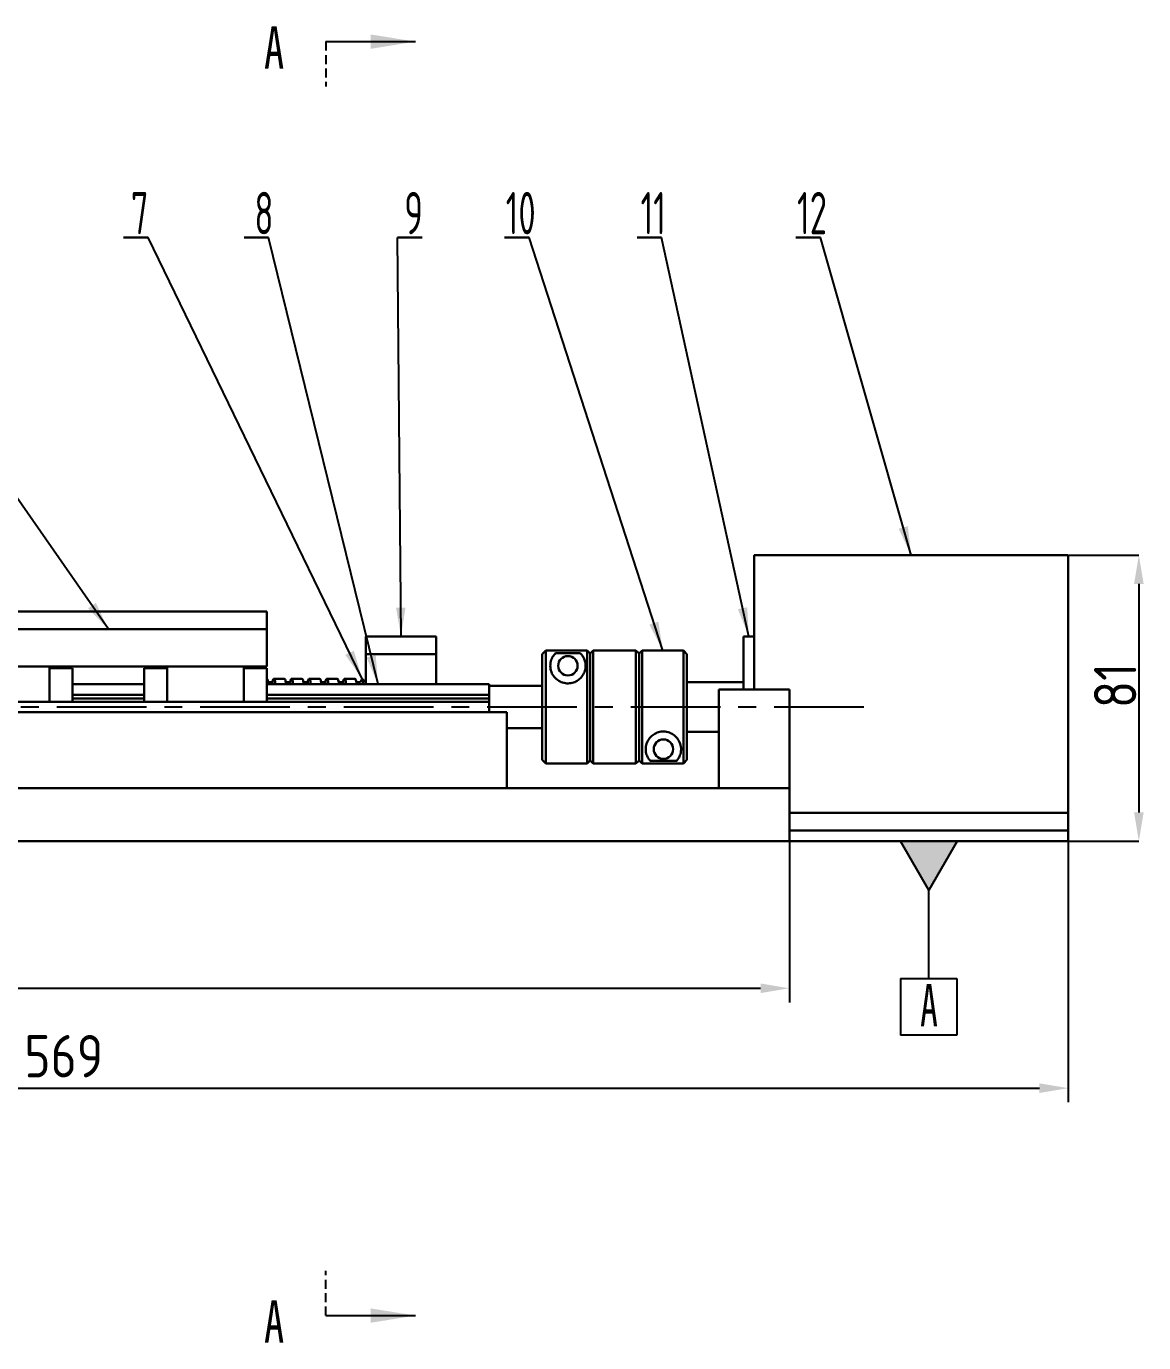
# Model space of a CAD drawing. Header units: millimetres. Extents: x 0 to 2384, y 0 to 647.
# Drawn here: x 1889.6 to 2047.9, y 461.1 to 647.5 of the extents above; entities that cross this region are included whole.
import ezdxf

# ---------------------------------------------------------------- set-up
doc = ezdxf.new("R2010")
doc.units = ezdxf.units.MM
doc.header["$PDSIZE"] = -1
doc.linetypes.add('CENTERX2', pattern=[20.32, 12.7, -2.54, 2.54, -2.54])
doc.linetypes.add('HIDDEN', pattern=[1.905, 1.27, -0.635])
doc.layers.add('10', color=7, linetype='Continuous')
doc.styles.add('SLDTEXTSTYLE2', font='TXT', dxfattribs={"width": 0.7})
doc.styles.add('SLDTEXTSTYLE3', font='TXT', dxfattribs={"width": 0.616667})
doc.dimstyles.new('ISO-25', dxfattribs={"dimtxt": 2.5, "dimasz": 2.5, "dimexe": 1.25, "dimexo": 0.625, "dimtad": 1, "dimtxsty": 'Standard', "dimcen": 2.5, "dimadec": 0, "dimazin": 0, "dimtfac": 1, "dimtmove": 0, "dimatfit": 3, "dimfxl": 1, "dimarcsym": 0})
doc.dimstyles.new('SLDDIMSTYLE0', dxfattribs={"dimtxt": 3.5, "dimasz": 4.08, "dimexe": 0, "dimexo": 0.0625, "dimgap": 0.875, "dimtad": 2, "dimlfac": 2, "dimrnd": 1e-09, "dimzin": 12, "dimdsep": 46, "dimtxsty": 'SLDTEXTSTYLE2', "dimsah": 1, "dimcen": 0.09, "dimadec": 0, "dimazin": 3, "dimtfac": 1, "dimtofl": 0, "dimtmove": 0, "dimatfit": 3, "dimfxl": 1, "dimfrac": 2, "dimtolj": 1, "dimtzin": 12, "dimarcsym": 0})
doc.dimstyles.new('SLDDIMSTYLE1', dxfattribs={"dimtxt": 0.18, "dimasz": 4.08, "dimexe": 0, "dimexo": 0.0625, "dimgap": 0, "dimtad": 0, "dimtih": 1, "dimtoh": 1, "dimdec": 0, "dimrnd": 1e-09, "dimzin": 0, "dimdsep": 46, "dimtxsty": 'Standard', "dimsah": 1, "dimcen": 0.09, "dimadec": 0, "dimazin": 0, "dimtfac": 4.08, "dimtdec": 0, "dimtofl": 0, "dimtmove": 0, "dimatfit": 3, "dimfxl": 1, "dimfrac": 2, "dimtolj": 1, "dimtzin": 0, "dimarcsym": 0})

# ---------------------------------------------------------------- blocks, each defined once
blk = doc.blocks.new('*D115')
at = {"layer": '10', "color": 0, "lineweight": -2, "transparency": 16777216}
for p, q in [((2037.25, 572.63), (2047.18, 572.63)), ((2047.18, 568.55), (2047.18, 536.21)), ((2037.25, 532.13), (2047.18, 532.13))]:
    blk.add_line(p, q, dxfattribs=at)
at = {"layer": '10', "color": 0, "transparency": 16777216}
for points in [[(2046.5, 568.55), (2047.86, 568.55), (2047.18, 572.63)], [(2046.5, 536.21), (2047.86, 536.21), (2047.18, 532.13)]]:
    blk.add_solid(points, dxfattribs=at)
at = {"layer": 'Defpoints', "color": 0, "transparency": 16777216}
for p in [(2037.18, 572.63), (2037.18, 532.13), (2047.18, 532.13)]:
    blk.add_point(p, dxfattribs=at)
blk = doc.blocks.new('SW_NOTE_0_7')
at = {"layer": '10', "color": 0}
for p, q in [((-3.46, 0), (0, 0)), ((0, 0), (-3.46, 0)), ((-3.46, 0), (0, 0)), ((0, 0), (-3.46, 0)), ((-3.46, 0), (0, 0)), ((0, 0), (-3.46, 0))]:
    blk.add_line(p, q, dxfattribs=at)
at = {"layer": '10', "color": 0, "insert": (-1.18, 6.45), "char_height": 6, "attachment_point": 2, "style": 'SLDTEXTSTYLE2'}
blk.add_mtext('{\\Fgbenor|c0;7}', dxfattribs=at)
blk = doc.blocks.new('SW_NOTE_0_8')
at = {"layer": '10', "color": 0}
for p, q in [((-3.46, 0), (0, 0)), ((0, 0), (-3.46, 0)), ((-3.46, 0), (0, 0)), ((0, 0), (-3.46, 0)), ((-3.46, 0), (0, 0)), ((0, 0), (-3.46, 0))]:
    blk.add_line(p, q, dxfattribs=at)
at = {"layer": '10', "color": 0, "insert": (-0.64, 6.45), "char_height": 6, "attachment_point": 2, "style": 'SLDTEXTSTYLE2'}
blk.add_mtext('{\\Fgbenor|c134;8}', dxfattribs=at)
blk = doc.blocks.new('SW_NOTE_0_9')
at = {"layer": '10', "color": 0}
for p, q in [((0, 0), (3.46, 0)), ((3.46, 0), (0, 0)), ((0, 0), (3.46, 0)), ((3.46, 0), (0, 0)), ((0, 0), (3.46, 0)), ((3.46, 0), (0, 0))]:
    blk.add_line(p, q, dxfattribs=at)
at = {"layer": '10', "color": 0, "insert": (2.27, 6.45), "char_height": 6, "attachment_point": 2, "style": 'SLDTEXTSTYLE2'}
blk.add_mtext('{\\Fgbenor|c134;9}', dxfattribs=at)
blk = doc.blocks.new('SW_NOTE_0_10')
at = {"layer": '10', "color": 0}
for p, q in [((-3.46, 0), (0, 0)), ((0, 0), (-3.46, 0)), ((-3.46, 0), (0, 0)), ((0, 0), (-3.46, 0)), ((-3.46, 0), (0, 0)), ((0, 0), (-3.46, 0))]:
    blk.add_line(p, q, dxfattribs=at)
at = {"layer": '10', "color": 0, "insert": (-1.18, 6.45), "char_height": 6, "attachment_point": 2, "style": 'SLDTEXTSTYLE2'}
blk.add_mtext('{\\Fgbenor|c134;10}', dxfattribs=at)
blk = doc.blocks.new('SW_NOTE_0_11')
at = {"layer": '10', "color": 0}
for p, q in [((-3.46, 0), (0, 0)), ((0, 0), (-3.46, 0)), ((-3.46, 0), (0, 0)), ((0, 0), (-3.46, 0)), ((-3.46, 0), (0, 0)), ((0, 0), (-3.46, 0))]:
    blk.add_line(p, q, dxfattribs=at)
at = {"layer": '10', "color": 0, "insert": (-1.19, 6.45), "char_height": 6, "attachment_point": 2, "style": 'SLDTEXTSTYLE2'}
blk.add_mtext('{\\Fgbenor|c134;11}', dxfattribs=at)
blk = doc.blocks.new('SW_NOTE_0_12')
at = {"layer": '10', "color": 0}
for p, q in [((-3.46, 0), (0, 0)), ((0, 0), (-3.46, 0)), ((-3.46, 0), (0, 0)), ((0, 0), (-3.46, 0)), ((-3.46, 0), (0, 0)), ((0, 0), (-3.46, 0))]:
    blk.add_line(p, q, dxfattribs=at)
at = {"layer": '10', "color": 0, "insert": (-1.19, 6.45), "char_height": 6, "attachment_point": 2, "style": 'SLDTEXTSTYLE2'}
blk.add_mtext('{\\Fgbenor|c134;12}', dxfattribs=at)
blk = doc.blocks.new('*D112')
at = {"color": 0, "lineweight": -2, "transparency": 16777216}
for p, q in [((1752.68, 532.13), (1752.68, 495.17)), ((2037.18, 532.13), (2037.18, 495.17)), ((1756.76, 497.17), (2033.1, 497.17))]:
    blk.add_line(p, q, dxfattribs=at)
at = {"color": 0, "transparency": 16777216}
for points in [[(1756.76, 497.85), (1756.76, 496.49), (1752.68, 497.17)], [(2033.1, 497.85), (2033.1, 496.49), (2037.18, 497.17)]]:
    blk.add_solid(points, dxfattribs=at)
at = {"layer": 'Defpoints', "color": 0, "transparency": 16777216}
for p in [(1752.68, 532.13), (2037.18, 532.13), (2037.18, 497.17)]:
    blk.add_point(p, dxfattribs=at)
at = {"color": 0, "transparency": 16777216, "insert": (1894.93, 501.7), "char_height": 3.5, "attachment_point": 5}
blk.add_mtext('{\\Fgbenor|c134;\\H1.71429x;569}', dxfattribs=at)
blk = doc.blocks.new('*D113')
at = {"color": 0, "lineweight": -2, "transparency": 16777216}
for p, q in [((1752.68, 532.13), (1752.68, 509.31)), ((1997.68, 532.13), (1997.68, 509.31)), ((1756.76, 511.31), (1993.6, 511.31))]:
    blk.add_line(p, q, dxfattribs=at)
at = {"color": 0, "transparency": 16777216}
for points in [[(1756.76, 511.99), (1756.76, 510.63), (1752.68, 511.31)], [(1993.6, 511.99), (1993.6, 510.63), (1997.68, 511.31)]]:
    blk.add_solid(points, dxfattribs=at)
at = {"layer": 'Defpoints', "color": 0, "transparency": 16777216}
for p in [(1752.68, 532.13), (1997.68, 532.13), (1997.68, 511.31)]:
    blk.add_point(p, dxfattribs=at)
at = {"color": 0, "transparency": 16777216, "insert": (1875.18, 515.83), "char_height": 3.5, "attachment_point": 5}
blk.add_mtext('{\\Fgbenor|c134;\\H1.71429x;490}', dxfattribs=at)

msp = doc.modelspace()

# ---------------------------------------------------------------- linework, layer by layer
at = {"color": 7, "linetype": 'HIDDEN', "lineweight": 25}
for p, q in [((1932.0415, 645.3295), (1932.0415, 638.9795)), ((1932.0415, 464.975), (1932.0415, 471.325))]:
    msp.add_line(p, q, dxfattribs=at)
at = {"color": 7, "linetype": 'Continuous', "lineweight": 25}
for p, q in [((1932.0415, 645.3295), (1944.7415, 645.3295)), ((1932.0415, 464.975), (1944.7415, 464.975))]:
    msp.add_line(p, q, dxfattribs=at)
at = {"color": 7, "linetype": 'Continuous', "lineweight": 30}
for p, q in [((1992.6828, 572.6329), (2037.1828, 572.6329)), ((1992.6828, 572.6329), (1992.6828, 553.6329)), ((2037.1828, 533.6329), (2037.1828, 572.6329)), ((1923.6682, 564.6329), (1752.6828, 564.6329)), ((1923.6682, 562.1329), (1923.6682, 564.6329)), ((1923.6682, 562.1329), (1878.8182, 562.1329)), ((1923.6682, 556.8829), (1923.6682, 562.1329)), ((1937.6828, 561.1329), (1947.6828, 561.1329)), ((1937.6828, 558.6329), (1937.6828, 561.1329)), ((1947.6828, 561.1329), (1947.6828, 558.6329)), ((1992.6828, 561.1329), (1991.1828, 561.1329)), ((1991.1828, 561.1329), (1991.1828, 553.6329)), ((1963.1828, 559.1329), (1962.6828, 558.6329)), ((1969.0408, 559.1329), (1963.1828, 559.1329)), ((1963.1828, 559.1329), (1963.1828, 543.1329)), ((1969.4767, 558.697), (1969.0408, 559.1329)), ((1969.0408, 559.1329), (1969.0408, 551.1329)), ((1969.9127, 559.1329), (1969.4767, 558.697)), ((1975.9528, 559.1329), (1969.9127, 559.1329)), ((1969.9127, 559.1329), (1969.9127, 551.1329)), ((1976.3888, 558.697), (1975.9528, 559.1329)), ((1975.9528, 559.1329), (1975.9528, 551.1329)), ((1976.8247, 559.1329), (1976.3888, 558.697)), ((1982.6828, 559.1329), (1976.8247, 559.1329)), ((1976.8247, 559.1329), (1976.8247, 551.1329)), ((1983.1828, 558.6329), (1982.6828, 559.1329)), ((1982.6828, 551.1329), (1982.6828, 559.1329)), ((1947.6828, 558.6329), (1937.6828, 558.6329)), ((1937.6828, 558.6329), (1937.6828, 554.3494)), ((1947.6828, 558.6329), (1947.6828, 554.3494)), ((1962.6828, 543.6329), (1962.6828, 558.6329)), ((1968.1003, 558.7322), (1964.5452, 558.7322)), ((1969.4767, 558.697), (1969.4767, 551.1329)), ((1976.3888, 558.697), (1976.3888, 551.1329)), ((1983.1828, 558.6329), (1983.1828, 551.1329)), ((1923.6682, 556.8829), (1878.8182, 556.8829)), ((1892.9182, 556.8829), (1882.0682, 556.8829)), ((1892.9182, 556.8829), (1892.9182, 551.8829)), ((1896.1682, 556.6329), (1892.9182, 556.6329)), ((1893.7432, 556.8829), (1893.7432, 556.6329)), ((1896.1682, 556.6329), (1896.1682, 551.8829)), ((1906.3182, 551.8829), (1906.3182, 556.6329)), ((1906.3182, 556.6329), (1909.5682, 556.6329)), ((1908.7432, 556.8829), (1908.7432, 556.6329)), ((1909.5682, 556.8829), (1909.5682, 551.8829)), ((1920.4182, 556.8829), (1909.5682, 556.8829)), ((1920.4182, 556.8829), (1920.4182, 551.8829)), ((1923.6682, 556.6329), (1920.4182, 556.6329)), ((1923.6682, 556.6329), (1923.6682, 551.8829)), ((1896.1682, 554.3494), (1906.3182, 554.3494)), ((1923.6727, 555.1329), (1923.6682, 555.1329)), ((1923.6682, 554.3494), (1955.1828, 554.3494)), ((1926.1727, 555.1329), (1924.6728, 555.1329)), ((1928.6727, 555.1329), (1927.1728, 555.1329)), ((1931.1727, 555.1329), (1929.6728, 555.1329)), ((1933.6727, 555.1329), (1932.1728, 555.1329)), ((1936.1727, 555.1329), (1934.6728, 555.1329)), ((1937.0853, 555.0353), (1936.9877, 554.6629)), ((1937.1828, 555.1329), (1937.1719, 555.1329)), ((1937.1828, 555.1314), (1937.1719, 555.1207)), ((1937.6828, 554.6329), (1937.1828, 555.1329)), ((1937.1828, 555.1314), (1937.1828, 555.1329)), ((1955.1828, 554.3494), (1955.1828, 552.8494)), ((1962.6828, 554.1329), (1955.1828, 554.1329)), ((1991.1828, 554.6329), (1983.1828, 554.6329)), ((1997.6828, 553.6329), (1987.6828, 553.6329)), ((1987.6828, 539.6329), (1987.6828, 553.6329)), ((1997.6828, 539.6329), (1997.6828, 553.6329)), ((1757.6828, 551.8494), (1955.1828, 551.8494)), ((1892.9182, 551.8829), (1882.0682, 551.8829)), ((1896.1682, 551.8829), (1892.9182, 551.8829)), ((1896.1682, 552.8494), (1906.3182, 552.8494)), ((1896.1682, 552.3494), (1906.3182, 552.3494)), ((1906.3182, 551.8829), (1909.5682, 551.8829)), ((1920.4182, 551.8829), (1909.5682, 551.8829)), ((1923.6682, 551.8829), (1920.4182, 551.8829)), ((1923.6682, 552.8494), (1955.1828, 552.8494)), ((1923.6682, 552.3494), (1955.1828, 552.3494)), ((1955.1828, 552.8494), (1955.1828, 552.3494)), ((1955.1828, 552.3494), (1955.1828, 551.8494)), ((1955.1828, 551.8494), (1955.1828, 550.3829)), ((1957.6828, 550.3829), (1757.6828, 550.3829)), ((1957.6828, 539.6329), (1957.6828, 550.3829)), ((1969.0408, 551.1329), (1969.0408, 543.1329)), ((1969.4767, 551.1329), (1969.4767, 543.5688)), ((1969.9127, 551.1329), (1969.9127, 543.1329)), ((1975.9528, 551.1329), (1975.9528, 543.1329)), ((1976.3888, 551.1329), (1976.3888, 543.5688)), ((1976.8247, 551.1329), (1976.8247, 543.1329)), ((1982.6828, 543.1329), (1982.6828, 551.1329)), ((1983.1828, 551.1329), (1983.1828, 543.6329)), ((1957.6828, 548.1329), (1962.6828, 548.1329)), ((1983.1828, 547.6329), (1987.6828, 547.6329)), ((1962.6828, 543.6329), (1963.1828, 543.1329)), ((1963.1828, 543.1329), (1969.0408, 543.1329)), ((1969.0408, 543.1329), (1969.4767, 543.5688)), ((1969.4767, 543.5688), (1969.9127, 543.1329)), ((1969.9127, 543.1329), (1975.9528, 543.1329)), ((1975.9528, 543.1329), (1976.3888, 543.5688)), ((1976.3888, 543.5688), (1976.8247, 543.1329)), ((1976.8247, 543.1329), (1982.6828, 543.1329)), ((1977.9467, 543.5336), (1981.7385, 543.5336)), ((1982.6828, 543.1329), (1983.1828, 543.6329)), ((1752.6828, 539.6329), (1997.6828, 539.6329)), ((1757.6828, 539.6329), (1957.6828, 539.6329)), ((1997.6828, 539.6329), (1987.6828, 539.6329)), ((1997.6828, 532.1329), (1997.6828, 539.6329)), ((2037.1828, 536.1329), (1997.6828, 536.1329)), ((2037.1828, 536.1329), (2037.1828, 532.1329)), ((2037.1828, 533.6329), (1997.6828, 533.6329)), ((1752.6828, 532.1329), (1997.6828, 532.1329)), ((2037.1828, 532.1329), (1997.6828, 532.1329))]:
    msp.add_line(p, q, dxfattribs=at)
for p, q in [((2021.4328, 532.1329), (2013.4328, 532.1329)), ((2017.4328, 525.2047), (2013.4328, 532.1329)), ((2021.4328, 532.1329), (2017.4328, 525.2047)), ((2017.4189, 512.6808), (2017.4189, 525.1808)), ((2013.4189, 512.6808), (2013.4189, 504.6808)), ((2013.4189, 512.6808), (2021.4189, 512.6808)), ((2021.4189, 512.6808), (2021.4189, 504.6808)), ((2021.4189, 504.6808), (2013.4189, 504.6808))]:
    msp.add_line(p, q)
for centre in [(1966.3227, 556.9743), (1979.8426, 545.1632)]:
    msp.add_circle(centre, 1.375, dxfattribs=at)
for points, knots in [([(1964.5452, 558.7322), (1964.4209, 558.5911), (1964.1691, 558.3053), (1963.8697, 557.6367), (1963.7742, 556.8131), (1963.9886, 555.9507), (1964.4724, 555.2238), (1965.1518, 554.711), (1965.9511, 554.4591), (1966.7476, 554.4702), (1967.4816, 554.7161), (1968.0949, 555.1599), (1968.5444, 555.7528), (1968.837, 556.5381), (1968.8381, 557.3165), (1968.6382, 557.9737), (1968.3783, 558.4269), (1968.1868, 558.6373), (1968.1003, 558.7322)], [0, 0, 0, 0, 0.0784043, 0.15882232, 0.2439124, 0.31431685, 0.37063435, 0.42720492, 0.47789688, 0.52611064, 0.5738467, 0.62204446, 0.67224853, 0.7277224, 0.8143021, 0.87894933, 0.94533163, 1, 1, 1, 1]), ([(1923.6727, 555.0757), (1923.6945, 555.0859), (1923.7612, 555.1171), (1923.8456, 554.842), (1923.9047, 554.4495), (1923.9198, 554.3494)], [0, 0, 0, 0, 0.26503636, 0.81252699, 1, 1, 1, 1]), ([(1924.4476, 554.6979), (1924.4467, 554.7057), (1924.4444, 554.725), (1924.3988, 554.684), (1924.2276, 554.6264), (1924.0613, 554.6361), (1923.9167, 554.6984), (1923.8823, 554.6936), (1923.9153, 554.5609), (1923.9376, 554.3974), (1923.9441, 554.3494)], [0, 0, 0, 0, 0.07373834, 0.1823677, 0.25720679, 0.35130988, 0.48494166, 0.6674896, 0.90252284, 1, 1, 1, 1]), ([(1924.9183, 554.3494), (1924.8949, 554.4978), (1924.8279, 554.9214), (1924.7082, 555.1861), (1924.5776, 555.0714), (1924.4807, 554.7466), (1924.4292, 554.3912), (1924.4232, 554.3494)], [0, 0, 0, 0, 0.146726695, 0.419003522, 0.691459111, 0.963752072, 1, 1, 1, 1]), ([(1926.1727, 555.0757), (1926.1945, 555.0859), (1926.2612, 555.1171), (1926.3456, 554.842), (1926.4047, 554.4495), (1926.4198, 554.3494)], [0, 0, 0, 0, 0.26503636, 0.812526991, 1, 1, 1, 1]), ([(1926.9371, 554.5726), (1926.9432, 554.6043), (1926.9602, 554.6933), (1926.9517, 554.7207), (1926.9385, 554.7146), (1926.8113, 554.6476), (1926.6563, 554.6214), (1926.4563, 554.6704), (1926.3737, 554.727), (1926.4034, 554.6153), (1926.4306, 554.429), (1926.4422, 554.3494)], [0, 0, 0, 0, 0.07662846, 0.21529431, 0.30297057, 0.35364601, 0.42265426, 0.52285033, 0.66591409, 0.85742973, 1, 1, 1, 1]), ([(1927.4183, 554.3494), (1927.3949, 554.4978), (1927.3279, 554.9214), (1927.2082, 555.1861), (1927.0776, 555.0714), (1926.9807, 554.7466), (1926.9292, 554.3912), (1926.9232, 554.3494)], [0, 0, 0, 0, 0.14672669, 0.41900352, 0.69145911, 0.96375207, 1, 1, 1, 1]), ([(1928.6727, 555.0757), (1928.6945, 555.0859), (1928.7612, 555.1171), (1928.8456, 554.842), (1928.9047, 554.4495), (1928.9198, 554.3494)], [0, 0, 0, 0, 0.26503636, 0.81252699, 1, 1, 1, 1]), ([(1929.4366, 554.5717), (1929.442, 554.6009), (1929.4588, 554.6903), (1929.4503, 554.7184), (1929.4386, 554.7146), (1929.3113, 554.6476), (1929.1566, 554.6215), (1928.9581, 554.6695), (1928.8722, 554.7294), (1928.9016, 554.6203), (1928.9292, 554.4343), (1928.9418, 554.3494)], [0, 0, 0, 0, 0.06889618, 0.21129834, 0.30088341, 0.35200783, 0.42128734, 0.5212182, 0.66090463, 0.84536583, 1, 1, 1, 1]), ([(1929.9183, 554.3494), (1929.8949, 554.4978), (1929.8279, 554.9214), (1929.7082, 555.1861), (1929.5776, 555.0714), (1929.4807, 554.7466), (1929.4292, 554.3912), (1929.4232, 554.3494)], [0, 0, 0, 0, 0.14672669, 0.41900352, 0.69145911, 0.96375207, 1, 1, 1, 1]), ([(1931.1727, 555.0757), (1931.1945, 555.0859), (1931.2612, 555.1171), (1931.3456, 554.842), (1931.4047, 554.4495), (1931.4198, 554.3494)], [0, 0, 0, 0, 0.26503636, 0.81252699, 1, 1, 1, 1]), ([(1931.8971, 554.3494), (1931.8991, 554.3635), (1931.9202, 554.5131), (1931.9536, 554.6422), (1931.949, 554.7193), (1931.9386, 554.7141), (1931.8115, 554.6478), (1931.657, 554.6215), (1931.4597, 554.6687), (1931.3702, 554.7324), (1931.3987, 554.6266), (1931.427, 554.4402), (1931.4407, 554.3494)], [0, 0, 0, 0, 0.01842741, 0.19587349, 0.32073993, 0.39894222, 0.44305631, 0.50245093, 0.58750568, 0.70401532, 0.85580859, 1, 1, 1, 1]), ([(1932.4183, 554.3494), (1932.3949, 554.4978), (1932.3279, 554.9214), (1932.2082, 555.1861), (1932.0776, 555.0714), (1931.9807, 554.7466), (1931.9292, 554.3912), (1931.9232, 554.3494)], [0, 0, 0, 0, 0.14672669, 0.41900352, 0.69145911, 0.96375207, 1, 1, 1, 1]), ([(1933.6727, 555.0757), (1933.6945, 555.0859), (1933.7612, 555.1171), (1933.8456, 554.842), (1933.9047, 554.4495), (1933.9198, 554.3494)], [0, 0, 0, 0, 0.26503636, 0.81252699, 1, 1, 1, 1]), ([(1934.44, 554.6957), (1934.4387, 554.7033), (1934.4365, 554.7158), (1934.4017, 554.6919), (1934.2266, 554.6175), (1934.0161, 554.6444), (1933.8677, 554.7387), (1933.8837, 554.6767), (1933.9161, 554.5323), (1933.9366, 554.3824), (1933.9411, 554.3494)], [0, 0, 0, 0, 0.080850598, 0.133987317, 0.248068877, 0.365258506, 0.517958853, 0.704870107, 0.935177513, 1, 1, 1, 1]), ([(1934.9183, 554.3494), (1934.8949, 554.4978), (1934.8279, 554.9214), (1934.7082, 555.1861), (1934.5776, 555.0714), (1934.4807, 554.7466), (1934.4292, 554.3912), (1934.4232, 554.3494)], [0, 0, 0, 0, 0.14672669, 0.41900352, 0.69145911, 0.96375207, 1, 1, 1, 1]), ([(1936.1727, 555.0757), (1936.1945, 555.0859), (1936.2612, 555.1171), (1936.3456, 554.842), (1936.4047, 554.4495), (1936.4198, 554.3494)], [0, 0, 0, 0, 0.26503636, 0.81252699, 1, 1, 1, 1]), ([(1936.9627, 554.7189), (1936.9571, 554.7192), (1936.9476, 554.7197), (1936.7769, 554.6298), (1936.5522, 554.628), (1936.4095, 554.7071), (1936.351, 554.7321), (1936.4065, 554.5918), (1936.4332, 554.3913), (1936.4388, 554.3494)], [0, 0, 0, 0, 0.13522939, 0.22618367, 0.35574926, 0.51543235, 0.60339038, 0.917221, 1, 1, 1, 1]), ([(1937.3582, 554.3494), (1937.3449, 554.4702), (1937.2967, 554.9074), (1937.2306, 555.0373), (1937.1828, 555.1314)], [0, 0, 0, 0, 0.27617445, 1, 1, 1, 1]), ([(1981.7385, 543.5336), (1981.8484, 543.6764), (1982.071, 543.9657), (1982.3274, 544.6372), (1982.3778, 545.4539), (1982.1257, 546.2936), (1981.6152, 546.991), (1980.9219, 547.4705), (1980.1215, 547.6896), (1979.3335, 547.6507), (1978.6157, 547.3841), (1978.0223, 546.9281), (1977.5565, 546.2803), (1977.2908, 545.4035), (1977.3713, 544.5782), (1977.6401, 543.9294), (1977.8437, 543.6666), (1977.9467, 543.5336)], [0, 0, 0, 0, 0.08012942, 0.16236071, 0.24750703, 0.31825956, 0.37504408, 0.4320767, 0.48332177, 0.53213253, 0.58052133, 0.62959321, 0.68121661, 0.75208942, 0.85148706, 0.92484752, 1, 1, 1, 1])]:
    msp.add_open_spline(points, degree=3, knots=knots, dxfattribs=at)
at = {"color": 7, "linetype": 'Continuous', "lineweight": 25}
for points in [[(1944.7415, 645.3295), (1938.3915, 646.3455), (1938.3915, 644.3135)], [(1944.7415, 464.975), (1938.3915, 465.991), (1938.3915, 463.959)]]:
    msp.add_solid(points, dxfattribs=at)
at = {"color": 7, "linetype": 'Continuous', "lineweight": 18}
msp.add_solid([(2017.4189, 525.1808), (2021.4328, 532.1329), (2013.4328, 532.1329)], dxfattribs=at)
at = {"layer": '10', "linetype": 'CENTERX2', "lineweight": 25}
msp.add_line((2008.2314, 551.1329), (1745.0987, 551.1329), dxfattribs=at)
at = {"layer": '10', "linetype": 'CENTERX2', "lineweight": 30}
msp.add_line((1891.7432, 550.3829), (1910.7432, 550.3829), dxfattribs=at)

# ---------------------------------------------------------------- block references
at = {"layer": '10'}
for name, p in [('SW_NOTE_0_7', (1906.8591, 617.6014)), ('SW_NOTE_0_8', (1923.9102, 617.6014)), ('SW_NOTE_0_9', (1942.1968, 617.6014)), ('SW_NOTE_0_10', (1960.813, 617.6014)), ('SW_NOTE_0_11', (1979.5939, 617.6014)), ('SW_NOTE_0_12', (2002.0815, 617.6014))]:
    msp.add_blockref(name, p, dxfattribs=at)

# ---------------------------------------------------------------- texts
at = {"color": 7, "linetype": 'Continuous', "lineweight": 25, "insert": (1923.282, 647.4957), "char_height": 6, "width": 1.633333, "attachment_point": 1, "style": 'SLDTEXTSTYLE2'}
msp.add_mtext('A', dxfattribs=at)
at = {"lineweight": 25, "insert": (2040.8259, 550.9738), "char_height": 6, "attachment_point": 1, "rotation": 90}
msp.add_mtext_dynamic_manual_height_columns('\\pxt1;{\\Fgbenor|c134;81}', width=6.607544, gutter_width=17.5, heights=[0], dxfattribs=at)
at = {"color": 7, "linetype": 'Continuous', "insert": (2016.2005, 511.92), "char_height": 6, "attachment_point": 1, "style": 'SLDTEXTSTYLE3'}
msp.add_mtext('A', dxfattribs=at)
at = {"color": 7, "linetype": 'Continuous', "lineweight": 25, "insert": (1923.282, 467.1412), "char_height": 6, "attachment_point": 1, "style": 'SLDTEXTSTYLE2'}
msp.add_mtext('A', dxfattribs=at)

# ---------------------------------------------------------------- dimensions: what is measured, and where the dimension line sits
for base, p2, text, picture, middle in [((2037.1828, 497.1711), (2037.1828, 532.1329), '{\\Fgbenor|c134;\\H1.71429x;569}', '*D112', (1894.9328, 501.6951)), ((1997.6828, 511.3098), (1997.6828, 532.1329), '{\\Fgbenor|c134;\\H1.71429x;490}', '*D113', (1875.1828, 515.8338))]:
    dim = msp.add_linear_dim(base=base, p1=(1752.6828, 532.1329), p2=p2, text=text, dimstyle='ISO-25', override={"dimtxt": 3.5, "dimasz": 4.08, "dimexe": 2, "dimexo": 0, "dimgap": 1.524, "dimtih": 1, "dimtoh": 1, "dimlfac": 2, "dimzin": 0, "dimadec": 2, "dimtzin": 0})
    dim.commit()
    dim.dimension.update_dxf_attribs({"geometry": picture, "text_midpoint": middle})
at = {"layer": '10', "lineweight": 25}
dim = msp.add_linear_dim(base=(2047.1828, 532.1329), p1=(2037.1828, 572.6329), p2=(2037.1828, 532.1329), angle=90, text=' ', dimstyle='SLDDIMSTYLE0', dxfattribs=at)
dim.commit()
dim.dimension.update_dxf_attribs({"geometry": '*D115', "text_midpoint": (2047.1828, 551.1138), "dimtype": 160})

# ---------------------------------------------------------------- leaders
at = {"layer": '10'}
for points in [[(1901.2432, 562.1329), (1862.6252, 617.6014)], [(1937.1774, 555.1329), (1906.8591, 617.6014)], [(1939.4255, 554.3494), (1923.9102, 617.6014)], [(1942.6828, 561.1329), (1942.1968, 617.6014)], [(1979.7537, 559.1329), (1960.813, 617.6014)], [(1991.9328, 561.1329), (1979.5939, 617.6014)], [(2014.9328, 572.6329), (2002.0815, 617.6014)]]:
    msp.add_leader(points, dimstyle='SLDDIMSTYLE1', dxfattribs=at)

doc.saveas('drawing.dxf')
